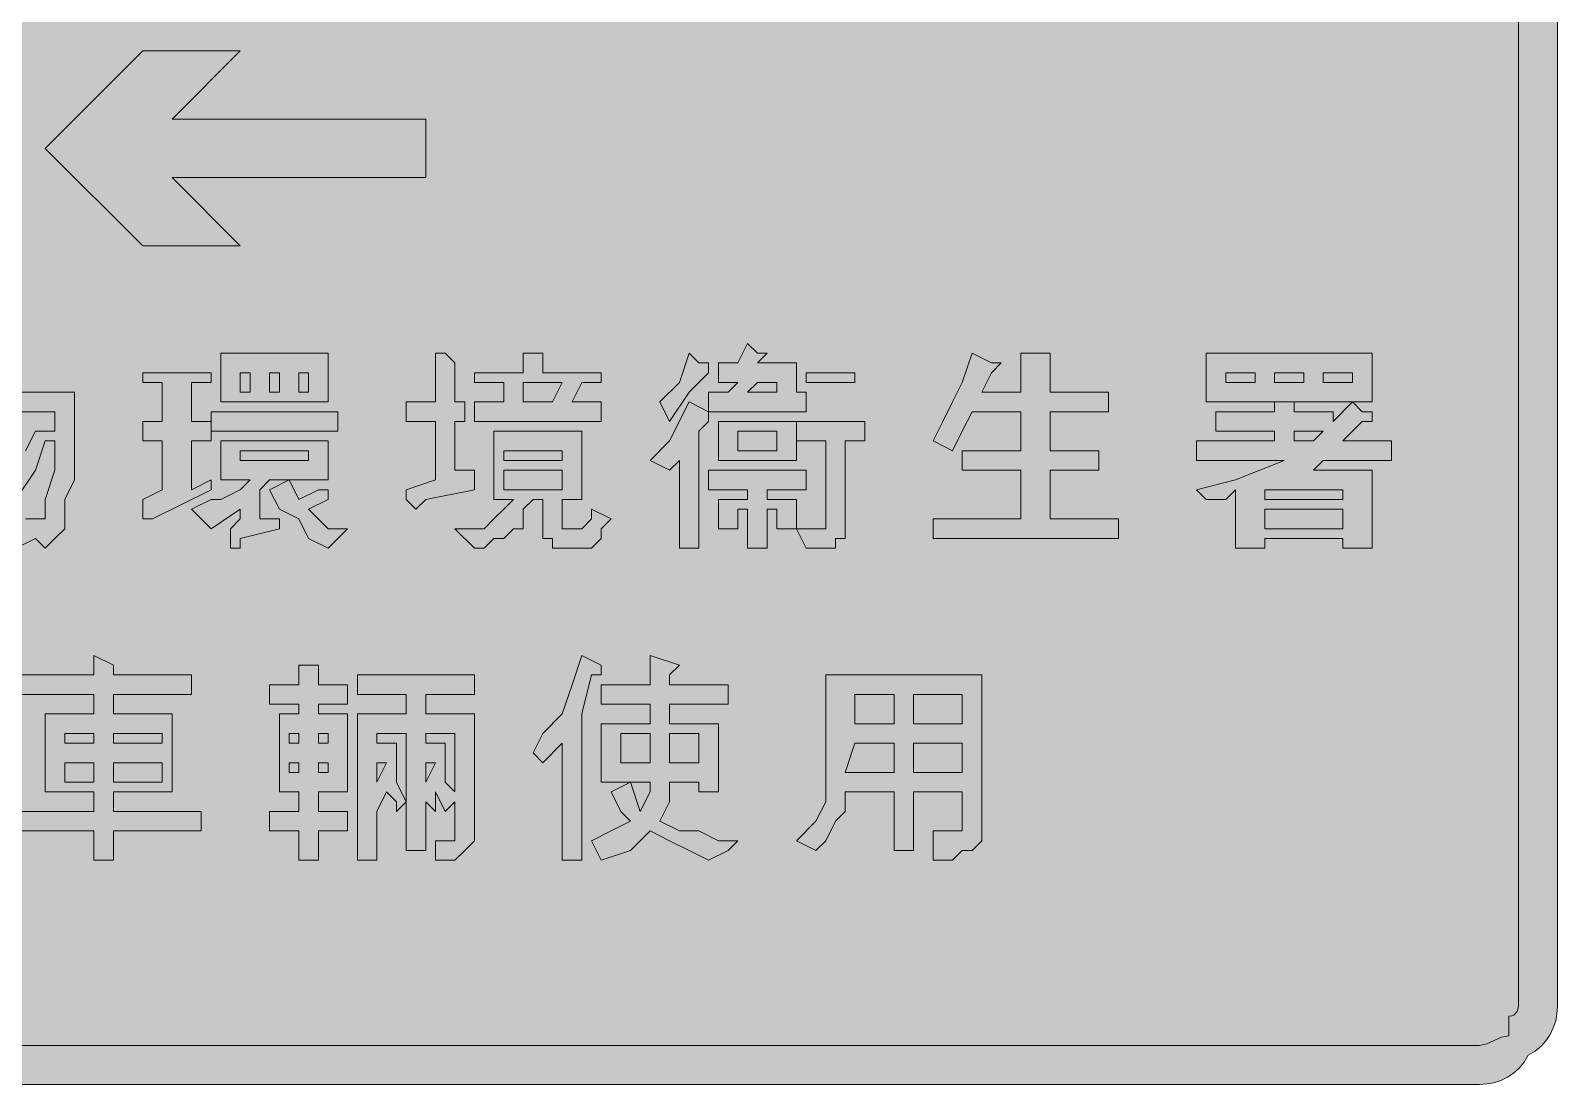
# Model space of a CAD drawing. Header units: metres. Extents: x 121 to 445, y 9 to 260.
# Drawn here: x 257.7 to 445.5, y 9.4 to 139.1 of the extents above; entities that cross this region are included whole.
import ezdxf

# ---------------------------------------------------------------- set-up
doc = ezdxf.new("R2010")
doc.units = ezdxf.units.M
doc.layers.add('FILL_BLACK_000000', color=7, linetype='Continuous', true_color=0x000000)
doc.layers.add('FILL_WHITE_FFFFFF', color=7, linetype='Continuous', true_color=0xffffff)

msp = doc.modelspace()

# ---------------------------------------------------------------- hatches: boundary and pattern name
at = {"layer": 'FILL_BLACK_000000', "true_color": 0x000000}
h = msp.add_hatch(color=7, dxfattribs=at)
h.dxf.hatch_style = 1
h.paths.add_polyline_path([(131.07, 9.36), (130.17, 9.42), (129.27, 9.58), (128.37, 9.87), (127.47, 10.26), (125.67, 11.38), (123.87, 12.96), (122.99, 14.07), (122.22, 15.51), (121.68, 17.18), (121.47, 18.96), (121.47, 250.56), (121.68, 252.36), (122.22, 254.16), (122.99, 255.96), (123.87, 257.76), (125.67, 258.64), (127.47, 259.41), (129.27, 259.95), (131.07, 260.16), (435.87, 260.16), (436.77, 260.14), (437.67, 260.01), (438.57, 259.65), (439.47, 258.96), (440.35, 258.77), (441.12, 258.36), (441.87, 257.76), (443.52, 255.96), (444.06, 255.06), (444.27, 254.16), (444.46, 253.26), (444.87, 252.36), (445.28, 251.46), (445.47, 250.56), (445.47, 18.96), (445.41, 18.06), (445.25, 17.18), (444.96, 16.32), (444.57, 15.51), (444.06, 14.75), (443.45, 14.07), (442.71, 13.46), (441.87, 12.96), (441.37, 12.12), (440.76, 11.38), (440.08, 10.77), (439.32, 10.26), (438.51, 9.87), (437.65, 9.58), (436.77, 9.42), (435.87, 9.36), (131.07, 9.36)])
h = msp.add_hatch(color=7, dxfattribs=at)
h.dxf.hatch_style = 1
h.paths.add_polyline_path([(306.27, 128.16), (306.27, 120.96), (275.07, 120.96), (283.47, 112.56), (271.47, 112.56), (259.47, 124.56), (271.47, 136.56), (283.47, 136.56), (275.07, 128.16), (306.27, 128.16)])
h = msp.add_hatch(color=7, dxfattribs=at)
h.dxf.hatch_style = 1
h.paths.add_polyline_path([(344.67, 98.16), (345.87, 100.56), (347.07, 99.36), (348.27, 99.36), (347.07, 98.16), (351.87, 98.16), (351.87, 94.56), (353.07, 94.56), (353.07, 92.16), (341.07, 92.16), (341.07, 94.56), (343.47, 94.56), (344.67, 95.76), (342.27, 95.76), (342.27, 98.16), (344.67, 98.16)])
h.paths.add_polyline_path([(349.47, 95.76), (347.07, 95.76), (345.87, 94.56), (349.47, 94.56), (349.47, 95.76)], flags=16)
h = msp.add_hatch(color=7, dxfattribs=at)
h.dxf.hatch_style = 1
h.paths.add_polyline_path([(255.87, 99.36), (255.87, 98.16), (254.67, 98.16), (254.67, 94.56), (263.07, 94.56), (263.07, 87.36), (263.07, 83.76), (261.87, 81.36), (261.87, 78.96), (261.87, 77.76), (260.67, 76.56), (259.47, 75.36), (258.27, 76.56), (255.87, 75.36), (255.87, 78.96), (257.07, 78.96), (258.27, 78.96), (259.47, 78.96), (259.47, 80.16), (259.47, 81.36), (260.67, 84.96), (260.67, 88.56), (259.47, 88.56), (258.27, 84.96), (255.87, 81.36), (254.67, 78.96), (252.27, 76.56), (249.87, 77.76), (252.27, 80.16), (254.67, 83.76), (257.07, 87.36), (258.27, 89.76), (260.67, 89.76), (260.67, 92.16), (253.47, 92.16), (252.27, 90.96), (251.07, 89.76), (248.67, 90.96), (249.87, 92.16), (252.27, 95.76), (253.47, 99.36), (255.87, 99.36)])
h = msp.add_hatch(color=7, dxfattribs=at)
h.dxf.hatch_style = 1
h.paths.add_polyline_path([(281.07, 99.36), (294.27, 99.36), (294.27, 93.36), (281.07, 93.36), (281.07, 99.36)])
h.paths.add_polyline_path([(283.47, 94.56), (284.67, 94.56), (284.67, 96.96), (283.47, 96.96), (283.47, 94.56)], flags=16)
h.paths.add_polyline_path([(287.07, 96.96), (287.07, 94.56), (288.27, 94.56), (288.27, 96.96), (287.07, 96.96)], flags=16)
h.paths.add_polyline_path([(291.87, 96.96), (290.67, 96.96), (290.67, 94.56), (291.87, 94.56), (291.87, 96.96)], flags=16)
h = msp.add_hatch(color=7, dxfattribs=at)
h.dxf.hatch_style = 1
h.paths.add_polyline_path([(308.67, 99.36), (309.87, 98.16), (309.87, 93.36), (311.07, 93.36), (311.07, 90.96), (309.87, 90.96), (309.87, 84.96), (312.27, 84.96), (312.27, 82.56), (306.27, 81.36), (305.07, 80.16), (303.87, 81.36), (303.87, 82.56), (307.47, 83.76), (307.47, 90.96), (303.87, 90.96), (303.87, 93.36), (307.47, 93.36), (307.47, 99.36), (308.67, 99.36)])
h = msp.add_hatch(color=7, dxfattribs=at)
h.dxf.hatch_style = 1
h.paths.add_polyline_path([(327.87, 95.76), (325.47, 95.76), (324.27, 93.36), (327.87, 93.36), (327.87, 90.96), (312.27, 90.96), (312.27, 93.36), (315.87, 93.36), (315.87, 95.76), (312.27, 95.76), (312.27, 96.96), (318.27, 96.96), (318.27, 99.36), (320.67, 99.36), (320.67, 96.96), (327.87, 96.96), (327.87, 95.76)])
h.paths.add_polyline_path([(321.87, 93.36), (323.07, 95.76), (318.27, 95.76), (318.27, 93.36), (321.87, 93.36)], flags=16)
h = msp.add_hatch(color=7, dxfattribs=at)
h.dxf.hatch_style = 1
h.paths.add_polyline_path([(337.47, 95.76), (338.67, 99.36), (339.87, 98.16), (341.07, 98.16), (341.07, 96.96), (338.67, 94.56), (336.27, 90.96), (335.07, 93.36), (337.47, 95.76)])
h = msp.add_hatch(color=7, dxfattribs=at)
h.dxf.hatch_style = 1
h.paths.add_polyline_path([(377.07, 98.16), (375.87, 96.96), (374.67, 94.56), (379.47, 94.56), (379.47, 99.36), (381.87, 99.36), (383.07, 99.36), (383.07, 98.16), (383.07, 94.56), (390.27, 94.56), (390.27, 92.16), (383.07, 92.16), (383.07, 87.36), (389.07, 87.36), (389.07, 84.96), (383.07, 84.96), (383.07, 78.96), (391.47, 78.96), (391.47, 76.56), (368.67, 76.56), (368.67, 78.96), (379.47, 78.96), (379.47, 84.96), (372.27, 84.96), (372.27, 87.36), (379.47, 87.36), (379.47, 92.16), (373.47, 92.16), (372.27, 89.76), (371.07, 87.36), (368.67, 88.56), (369.87, 90.96), (371.07, 93.36), (372.27, 95.76), (373.47, 99.36), (375.87, 98.16), (377.07, 98.16)])
h = msp.add_hatch(color=7, dxfattribs=at)
h.dxf.hatch_style = 1
h.paths.add_polyline_path([(402.27, 99.36), (422.67, 99.36), (422.67, 93.36), (402.27, 93.36), (402.27, 99.36)])
h.paths.add_polyline_path([(410.67, 95.76), (414.27, 95.76), (414.27, 96.96), (410.67, 96.96), (410.67, 95.76)], flags=16)
h.paths.add_polyline_path([(404.67, 96.96), (404.67, 95.76), (408.27, 95.76), (408.27, 96.96), (404.67, 96.96)], flags=16)
h.paths.add_polyline_path([(420.27, 96.96), (416.67, 96.96), (416.67, 95.76), (420.27, 95.76), (420.27, 96.96)], flags=16)
h = msp.add_hatch(color=7, dxfattribs=at)
h.dxf.hatch_style = 1
h.paths.add_polyline_path([(279.87, 96.96), (279.87, 95.76), (277.47, 95.76), (277.47, 90.96), (279.87, 90.96), (279.87, 88.56), (277.47, 88.56), (277.47, 82.56), (279.87, 83.76), (279.87, 82.56), (272.67, 78.96), (271.47, 78.96), (271.47, 80.16), (271.47, 81.36), (273.87, 82.56), (273.87, 88.56), (271.47, 88.56), (271.47, 90.96), (273.87, 90.96), (273.87, 95.76), (271.47, 95.76), (271.47, 96.96), (279.87, 96.96)])
h = msp.add_hatch(color=7, dxfattribs=at)
h.dxf.hatch_style = 1
h.paths.add_polyline_path([(359.07, 96.96), (359.07, 95.76), (353.07, 95.76), (353.07, 96.96), (359.07, 96.96)])
h = msp.add_hatch(color=7, dxfattribs=at)
h.dxf.hatch_style = 1
h.paths.add_polyline_path([(295.47, 92.16), (295.47, 89.76), (279.87, 89.76), (279.87, 92.16), (295.47, 92.16)])
h = msp.add_hatch(color=7, dxfattribs=at)
h.dxf.hatch_style = 1
h.paths.add_polyline_path([(336.27, 88.56), (338.67, 93.36), (341.07, 92.16), (341.07, 90.96), (339.87, 89.76), (339.87, 75.36), (337.47, 75.36), (337.47, 86.16), (336.27, 84.96), (333.87, 86.16), (336.27, 88.56)])
h = msp.add_hatch(color=7, dxfattribs=at)
h.dxf.hatch_style = 1
h.paths.add_polyline_path([(409.47, 76.56), (409.47, 75.36), (405.87, 75.36), (405.87, 82.56), (404.67, 81.36), (402.27, 81.36), (401.07, 82.56), (405.87, 83.76), (411.87, 86.16), (401.07, 86.16), (401.07, 88.56), (410.67, 88.56), (410.67, 89.76), (403.47, 89.76), (403.47, 92.16), (410.67, 92.16), (410.67, 93.36), (411.87, 93.36), (413.07, 93.36), (413.07, 92.16), (417.87, 92.16), (417.87, 90.96), (420.27, 93.36), (421.47, 92.16), (422.67, 92.16), (422.67, 90.96), (421.47, 90.96), (420.27, 89.76), (419.07, 88.56), (425.07, 88.56), (425.07, 86.16), (419.07, 86.16), (417.87, 86.16), (416.67, 86.16), (415.47, 84.96), (422.67, 84.96), (422.67, 75.36), (419.07, 75.36), (419.07, 76.56), (409.47, 76.56)])
h.paths.add_polyline_path([(413.07, 88.56), (415.47, 88.56), (416.67, 89.76), (413.07, 89.76), (413.07, 88.56)], flags=16)
h.paths.add_polyline_path([(409.47, 82.56), (409.47, 81.36), (419.07, 81.36), (419.07, 82.56), (409.47, 82.56)], flags=16)
h.paths.add_polyline_path([(419.07, 80.16), (409.47, 80.16), (409.47, 77.76), (419.07, 77.76), (419.07, 80.16)], flags=16)
h = msp.add_hatch(color=7, dxfattribs=at)
h.dxf.hatch_style = 1
h.paths.add_polyline_path([(351.87, 86.16), (342.27, 86.16), (342.27, 90.96), (351.87, 90.96), (351.87, 86.16)])
h.paths.add_polyline_path([(349.47, 89.76), (344.67, 89.76), (344.67, 87.36), (349.47, 87.36), (349.47, 89.76)], flags=16)
h = msp.add_hatch(color=7, dxfattribs=at)
h.dxf.hatch_style = 1
h.paths.add_polyline_path([(351.87, 90.96), (360.27, 90.96), (360.27, 88.56), (357.87, 88.56), (357.87, 78.96), (357.87, 76.56), (356.67, 76.56), (356.67, 75.36), (354.27, 75.36), (353.07, 75.36), (351.87, 77.76), (354.27, 77.76), (355.47, 77.76), (355.47, 78.96), (355.47, 88.56), (351.87, 88.56), (351.87, 90.96)])
h = msp.add_hatch(color=7, dxfattribs=at)
h.dxf.hatch_style = 1
h.paths.add_polyline_path([(294.27, 88.56), (294.27, 83.76), (287.07, 83.76), (285.87, 82.56), (285.87, 78.96), (288.27, 78.96), (288.27, 77.76), (283.47, 76.56), (283.47, 75.36), (282.27, 75.36), (282.27, 76.56), (282.27, 77.76), (283.47, 78.96), (283.47, 80.16), (279.87, 77.76), (277.47, 80.16), (279.87, 81.36), (281.07, 81.36), (283.47, 82.56), (284.67, 83.76), (281.07, 83.76), (281.07, 88.56), (294.27, 88.56)])
h.paths.add_polyline_path([(291.87, 87.36), (283.47, 87.36), (283.47, 86.16), (291.87, 86.16), (291.87, 87.36)], flags=16)
h = msp.add_hatch(color=7, dxfattribs=at)
h.dxf.hatch_style = 1
h.paths.add_polyline_path([(323.07, 81.36), (323.07, 77.76), (324.27, 77.76), (325.47, 77.76), (326.67, 78.96), (326.67, 80.16), (329.07, 78.96), (327.87, 77.76), (327.87, 76.56), (326.67, 75.36), (325.47, 75.36), (323.07, 75.36), (321.87, 75.36), (321.87, 76.56), (320.67, 76.56), (320.67, 77.76), (320.67, 81.36), (319.47, 81.36), (318.27, 80.16), (318.27, 78.96), (318.27, 77.76), (317.07, 77.76), (315.87, 76.56), (314.67, 76.56), (313.47, 75.36), (312.27, 75.36), (309.87, 77.76), (313.47, 77.76), (314.67, 78.96), (315.87, 80.16), (317.07, 81.36), (314.67, 81.36), (314.67, 89.76), (325.47, 89.76), (325.47, 81.36), (323.07, 81.36)])
h.paths.add_polyline_path([(315.87, 87.36), (315.87, 86.16), (323.07, 86.16), (323.07, 87.36), (315.87, 87.36)], flags=16)
h.paths.add_polyline_path([(323.07, 84.96), (315.87, 84.96), (315.87, 82.56), (323.07, 82.56), (323.07, 84.96)], flags=16)
h = msp.add_hatch(color=7, dxfattribs=at)
h.dxf.hatch_style = 1
h.paths.add_polyline_path([(353.07, 84.96), (353.07, 82.56), (348.27, 82.56), (348.27, 81.36), (351.87, 81.36), (351.87, 77.76), (349.47, 77.76), (349.47, 80.16), (348.27, 80.16), (348.27, 75.36), (345.87, 75.36), (345.87, 80.16), (344.67, 80.16), (344.67, 77.76), (342.27, 77.76), (342.27, 81.36), (345.87, 81.36), (345.87, 82.56), (341.07, 82.56), (341.07, 84.96), (353.07, 84.96)])
h = msp.add_hatch(color=7, dxfattribs=at)
h.dxf.hatch_style = 1
h.paths.add_polyline_path([(294.27, 77.76), (296.67, 77.76), (294.27, 75.36), (291.87, 76.56), (290.67, 78.96), (288.27, 80.16), (287.07, 82.56), (289.47, 83.76), (290.67, 81.36), (293.07, 82.56), (294.27, 82.56), (294.27, 81.36), (291.87, 80.16), (294.27, 77.76)])
h = msp.add_hatch(color=7, dxfattribs=at)
h.dxf.hatch_style = 1
h.paths.add_polyline_path([(275.07, 54.96), (275.07, 45.36), (267.87, 45.36), (267.87, 42.96), (278.67, 42.96), (278.67, 40.56), (267.87, 40.56), (267.87, 36.96), (265.47, 36.96), (265.47, 40.56), (255.87, 40.56), (255.87, 42.96), (265.47, 42.96), (265.47, 45.36), (259.47, 45.36), (259.47, 54.96), (265.47, 54.96), (265.47, 57.36), (255.87, 57.36), (255.87, 59.76), (265.47, 59.76), (265.47, 62.16), (267.87, 60.96), (267.87, 59.76), (277.47, 59.76), (277.47, 57.36), (267.87, 57.36), (267.87, 54.96), (275.07, 54.96)])
h.paths.add_polyline_path([(265.47, 51.36), (265.47, 52.56), (261.87, 52.56), (261.87, 51.36), (265.47, 51.36)], flags=16)
h.paths.add_polyline_path([(261.87, 46.56), (265.47, 46.56), (265.47, 48.96), (261.87, 48.96), (261.87, 46.56)], flags=16)
h.paths.add_polyline_path([(267.87, 52.56), (267.87, 51.36), (273.87, 51.36), (273.87, 52.56), (267.87, 52.56)], flags=16)
h.paths.add_polyline_path([(273.87, 48.96), (267.87, 48.96), (267.87, 46.56), (273.87, 46.56), (273.87, 48.96)], flags=16)
h = msp.add_hatch(color=7, dxfattribs=at)
h.dxf.hatch_style = 1
h.paths.add_polyline_path([(320.67, 52.56), (323.07, 54.96), (324.27, 58.56), (325.47, 62.16), (327.87, 60.96), (327.87, 59.76), (326.67, 59.76), (325.47, 54.96), (325.47, 36.96), (323.07, 36.96), (323.07, 51.36), (320.67, 48.96), (319.47, 50.16), (320.67, 52.56)])
h = msp.add_hatch(color=7, dxfattribs=at)
h.dxf.hatch_style = 1
h.paths.add_polyline_path([(333.87, 53.76), (333.87, 56.16), (327.87, 56.16), (327.87, 58.56), (333.87, 58.56), (333.87, 62.16), (337.47, 60.96), (336.27, 59.76), (336.27, 58.56), (343.47, 58.56), (343.47, 56.16), (336.27, 56.16), (336.27, 53.76), (342.27, 53.76), (342.27, 45.36), (339.87, 45.36), (339.87, 46.56), (336.27, 46.56), (336.27, 44.16), (335.07, 41.76), (337.47, 40.56), (339.87, 40.56), (342.27, 39.36), (344.67, 39.36), (343.47, 38.16), (341.07, 36.96), (338.67, 38.16), (336.27, 39.36), (333.87, 40.56), (331.47, 38.16), (327.87, 36.96), (326.67, 39.36), (329.07, 40.56), (331.47, 41.76), (330.27, 42.96), (329.07, 45.36), (331.47, 46.56), (330.27, 46.56), (327.87, 46.56), (327.87, 53.76), (333.87, 53.76)])
h.paths.add_polyline_path([(332.67, 42.96), (333.87, 45.36), (333.87, 46.56), (331.47, 46.56), (332.67, 42.96)], flags=16)
h.paths.add_polyline_path([(339.87, 52.56), (336.27, 52.56), (336.27, 48.96), (339.87, 48.96), (339.87, 52.56)], flags=16)
h.paths.add_polyline_path([(333.87, 52.56), (330.27, 52.56), (330.27, 48.96), (333.87, 48.96), (333.87, 52.56)], flags=16)
h = msp.add_hatch(color=7, dxfattribs=at)
h.dxf.hatch_style = 1
h.paths.add_polyline_path([(293.07, 58.56), (296.67, 58.56), (296.67, 56.16), (293.07, 56.16), (293.07, 54.96), (296.67, 54.96), (296.67, 45.36), (293.07, 45.36), (293.07, 42.96), (296.67, 42.96), (296.67, 40.56), (293.07, 40.56), (293.07, 36.96), (290.67, 36.96), (290.67, 40.56), (287.07, 40.56), (287.07, 42.96), (290.67, 42.96), (290.67, 45.36), (288.27, 45.36), (288.27, 54.96), (290.67, 54.96), (290.67, 56.16), (287.07, 56.16), (287.07, 58.56), (290.67, 58.56), (290.67, 60.96), (293.07, 60.96), (293.07, 58.56)])
h.paths.add_polyline_path([(294.27, 51.36), (294.27, 52.56), (293.07, 52.56), (293.07, 51.36), (294.27, 51.36)], flags=16)
h.paths.add_polyline_path([(293.07, 47.76), (294.27, 47.76), (294.27, 48.96), (293.07, 48.96), (293.07, 47.76)], flags=16)
h.paths.add_polyline_path([(289.47, 52.56), (289.47, 51.36), (290.67, 51.36), (290.67, 52.56), (289.47, 52.56)], flags=16)
h.paths.add_polyline_path([(290.67, 48.96), (289.47, 48.96), (289.47, 47.76), (290.67, 47.76), (290.67, 48.96)], flags=16)
h = msp.add_hatch(color=7, dxfattribs=at)
h.dxf.hatch_style = 1
h.paths.add_polyline_path([(306.27, 54.96), (312.27, 54.96), (312.27, 39.36), (311.07, 38.16), (309.87, 36.96), (308.67, 36.96), (307.47, 36.96), (307.47, 39.36), (308.67, 39.36), (309.87, 39.36), (309.87, 40.56), (309.87, 44.16), (308.67, 42.96), (307.47, 45.36), (307.47, 42.96), (306.27, 44.16), (306.27, 38.16), (303.87, 38.16), (303.87, 44.16), (302.67, 42.96), (302.67, 44.16), (301.47, 45.36), (300.27, 42.96), (300.27, 36.96), (297.87, 36.96), (297.87, 54.96), (303.87, 54.96), (303.87, 57.36), (297.87, 57.36), (297.87, 59.76), (312.27, 59.76), (312.27, 57.36), (306.27, 57.36), (306.27, 54.96)])
h.paths.add_polyline_path([(303.87, 52.56), (300.27, 52.56), (300.27, 51.36), (302.67, 51.36), (302.67, 46.56), (303.87, 44.16), (303.87, 52.56)], flags=16)
h.paths.add_polyline_path([(301.47, 48.96), (300.27, 48.96), (300.27, 46.56), (301.47, 48.96)], flags=16)
h.paths.add_polyline_path([(306.27, 46.56), (307.47, 48.96), (306.27, 48.96), (306.27, 46.56)], flags=16)
h.paths.add_polyline_path([(309.87, 52.56), (306.27, 52.56), (306.27, 51.36), (308.67, 51.36), (308.67, 46.56), (309.87, 45.36), (309.87, 52.56)], flags=16)
h = msp.add_hatch(color=7, dxfattribs=at)
h.dxf.hatch_style = 1
h.paths.add_polyline_path([(372.27, 38.16), (371.07, 36.96), (368.67, 36.96), (368.67, 40.56), (369.87, 40.56), (371.07, 40.56), (372.27, 40.56), (372.27, 41.76), (372.27, 45.36), (366.27, 45.36), (366.27, 38.16), (363.87, 38.16), (363.87, 45.36), (357.87, 45.36), (357.87, 42.96), (356.67, 41.76), (355.47, 39.36), (354.27, 38.16), (351.87, 39.36), (354.27, 41.76), (355.47, 44.16), (355.47, 47.76), (355.47, 52.56), (355.47, 59.76), (374.67, 59.76), (374.67, 40.56), (374.67, 39.36), (373.47, 38.16), (372.27, 38.16)])
h.paths.add_polyline_path([(363.87, 53.76), (363.87, 57.36), (359.07, 57.36), (359.07, 53.76), (363.87, 53.76)], flags=16)
h.paths.add_polyline_path([(363.87, 47.76), (363.87, 51.36), (359.07, 51.36), (357.87, 47.76), (363.87, 47.76)], flags=16)
h.paths.add_polyline_path([(366.27, 57.36), (366.27, 53.76), (372.27, 53.76), (372.27, 57.36), (366.27, 57.36)], flags=16)
h.paths.add_polyline_path([(372.27, 51.36), (366.27, 51.36), (366.27, 47.76), (372.27, 47.76), (372.27, 51.36)], flags=16)
at = {"layer": 'FILL_WHITE_FFFFFF', "true_color": 0xffffff}
h = msp.add_hatch(color=7, dxfattribs=at)
h.dxf.hatch_style = 1
h.paths.add_polyline_path([(436.77, 255.34), (437.67, 255.21), (438.57, 254.85), (439.47, 254.16), (439.66, 253.26), (440.07, 252.36), (440.48, 251.46), (440.67, 250.56), (440.67, 18.96), (440.52, 18.36), (440.16, 17.95), (439.87, 17.81), (439.47, 17.76), (439.47, 15.36), (438.57, 15.17), (437.67, 14.76), (436.77, 14.35), (435.87, 14.16), (131.07, 14.16), (130.17, 14.35), (129.27, 14.76), (128.37, 15.17), (127.47, 15.36), (126.78, 16.26), (126.42, 17.16), (126.29, 18.06), (126.27, 18.96), (126.27, 250.56), (126.27, 251.76), (126.32, 252.16), (126.46, 252.47), (126.87, 252.96), (127.28, 253.45), (127.42, 253.76), (127.47, 254.16), (128.07, 254.31), (128.48, 254.67), (128.62, 254.96), (128.67, 255.36), (131.07, 255.36), (435.87, 255.36), (436.77, 255.34)])

# ---------------------------------------------------------------- linework, layer by layer
at = {"layer": 'FILL_BLACK_000000', "lineweight": 0, "true_color": 0x000000}
for points in [[(445.47, 250.56), (445.47, 18.96), (445.41, 18.06), (445.25, 17.18), (444.96, 16.32), (444.57, 15.51), (444.06, 14.75), (443.45, 14.07), (442.71, 13.46), (441.87, 12.96), (441.37, 12.12), (440.76, 11.38), (440.08, 10.77), (439.32, 10.26), (438.51, 9.87), (437.65, 9.58), (436.77, 9.42), (435.87, 9.36), (131.07, 9.36)], [(254.67, 94.56), (263.07, 94.56), (263.07, 87.36), (263.07, 83.76), (261.87, 81.36), (261.87, 78.96), (261.87, 77.76), (260.67, 76.56), (259.47, 75.36), (258.27, 76.56), (255.87, 75.36)], [(257.07, 87.36), (258.27, 89.76), (260.67, 89.76), (260.67, 92.16), (253.47, 92.16)], [(257.07, 78.96), (258.27, 78.96), (259.47, 78.96), (259.47, 80.16), (259.47, 81.36), (260.67, 84.96), (260.67, 88.56), (259.47, 88.56), (258.27, 84.96), (255.87, 81.36)], [(255.87, 59.76), (265.47, 59.76), (265.47, 62.16), (267.87, 60.96), (267.87, 59.76), (277.47, 59.76), (277.47, 57.36), (267.87, 57.36), (267.87, 54.96), (275.07, 54.96), (275.07, 45.36), (267.87, 45.36), (267.87, 42.96), (278.67, 42.96), (278.67, 40.56), (267.87, 40.56), (267.87, 36.96), (265.47, 36.96), (265.47, 40.56), (255.87, 40.56)], [(255.87, 42.96), (265.47, 42.96), (265.47, 45.36), (259.47, 45.36), (259.47, 54.96), (265.47, 54.96), (265.47, 57.36), (255.87, 57.36)]]:
    msp.add_lwpolyline(points, dxfattribs=at)
for points in [[(306.27, 128.16), (306.27, 120.96), (275.07, 120.96), (283.47, 112.56), (271.47, 112.56), (259.47, 124.56), (271.47, 136.56), (283.47, 136.56), (275.07, 128.16)], [(344.67, 98.16), (345.87, 100.56), (347.07, 99.36), (348.27, 99.36), (347.07, 98.16), (351.87, 98.16), (351.87, 94.56), (353.07, 94.56), (353.07, 92.16), (341.07, 92.16), (341.07, 94.56), (343.47, 94.56), (344.67, 95.76), (342.27, 95.76), (342.27, 98.16)], [(281.07, 99.36), (294.27, 99.36), (294.27, 93.36), (281.07, 93.36)], [(308.67, 99.36), (309.87, 98.16), (309.87, 93.36), (311.07, 93.36), (311.07, 90.96), (309.87, 90.96), (309.87, 84.96), (312.27, 84.96), (312.27, 82.56), (306.27, 81.36), (305.07, 80.16), (303.87, 81.36), (303.87, 82.56), (307.47, 83.76), (307.47, 90.96), (303.87, 90.96), (303.87, 93.36), (307.47, 93.36), (307.47, 99.36)], [(327.87, 95.76), (325.47, 95.76), (324.27, 93.36), (327.87, 93.36), (327.87, 90.96), (312.27, 90.96), (312.27, 93.36), (315.87, 93.36), (315.87, 95.76), (312.27, 95.76), (312.27, 96.96), (318.27, 96.96), (318.27, 99.36), (320.67, 99.36), (320.67, 96.96), (327.87, 96.96)], [(337.47, 95.76), (338.67, 99.36), (339.87, 98.16), (341.07, 98.16), (341.07, 96.96), (338.67, 94.56), (336.27, 90.96), (335.07, 93.36)], [(377.07, 98.16), (375.87, 96.96), (374.67, 94.56), (379.47, 94.56), (379.47, 99.36), (381.87, 99.36), (383.07, 99.36), (383.07, 98.16), (383.07, 94.56), (390.27, 94.56), (390.27, 92.16), (383.07, 92.16), (383.07, 87.36), (389.07, 87.36), (389.07, 84.96), (383.07, 84.96), (383.07, 78.96), (391.47, 78.96), (391.47, 76.56), (368.67, 76.56), (368.67, 78.96), (379.47, 78.96), (379.47, 84.96), (372.27, 84.96), (372.27, 87.36), (379.47, 87.36), (379.47, 92.16), (373.47, 92.16), (372.27, 89.76), (371.07, 87.36), (368.67, 88.56), (369.87, 90.96), (371.07, 93.36), (372.27, 95.76), (373.47, 99.36), (375.87, 98.16)], [(402.27, 99.36), (422.67, 99.36), (422.67, 93.36), (402.27, 93.36)], [(279.87, 96.96), (279.87, 95.76), (277.47, 95.76), (277.47, 90.96), (279.87, 90.96), (279.87, 88.56), (277.47, 88.56), (277.47, 82.56), (279.87, 83.76), (279.87, 82.56), (272.67, 78.96), (271.47, 78.96), (271.47, 80.16), (271.47, 81.36), (273.87, 82.56), (273.87, 88.56), (271.47, 88.56), (271.47, 90.96), (273.87, 90.96), (273.87, 95.76), (271.47, 95.76), (271.47, 96.96)], [(283.47, 94.56), (284.67, 94.56), (284.67, 96.96), (283.47, 96.96)], [(287.07, 96.96), (287.07, 94.56), (288.27, 94.56), (288.27, 96.96)], [(291.87, 96.96), (290.67, 96.96), (290.67, 94.56), (291.87, 94.56)], [(359.07, 96.96), (359.07, 95.76), (353.07, 95.76), (353.07, 96.96)], [(404.67, 96.96), (404.67, 95.76), (408.27, 95.76), (408.27, 96.96)], [(410.67, 95.76), (414.27, 95.76), (414.27, 96.96), (410.67, 96.96)], [(420.27, 96.96), (416.67, 96.96), (416.67, 95.76), (420.27, 95.76)], [(321.87, 93.36), (323.07, 95.76), (318.27, 95.76), (318.27, 93.36)], [(349.47, 95.76), (347.07, 95.76), (345.87, 94.56), (349.47, 94.56)], [(295.47, 92.16), (295.47, 89.76), (279.87, 89.76), (279.87, 92.16)], [(336.27, 88.56), (338.67, 93.36), (341.07, 92.16), (341.07, 90.96), (339.87, 89.76), (339.87, 75.36), (337.47, 75.36), (337.47, 86.16), (336.27, 84.96), (333.87, 86.16)], [(409.47, 76.56), (409.47, 75.36), (405.87, 75.36), (405.87, 82.56), (404.67, 81.36), (402.27, 81.36), (401.07, 82.56), (405.87, 83.76), (411.87, 86.16), (401.07, 86.16), (401.07, 88.56), (410.67, 88.56), (410.67, 89.76), (403.47, 89.76), (403.47, 92.16), (410.67, 92.16), (410.67, 93.36), (411.87, 93.36), (413.07, 93.36), (413.07, 92.16), (417.87, 92.16), (417.87, 90.96), (420.27, 93.36), (421.47, 92.16), (422.67, 92.16), (422.67, 90.96), (421.47, 90.96), (420.27, 89.76), (419.07, 88.56), (425.07, 88.56), (425.07, 86.16), (419.07, 86.16), (417.87, 86.16), (416.67, 86.16), (415.47, 84.96), (422.67, 84.96), (422.67, 75.36), (419.07, 75.36), (419.07, 76.56)], [(351.87, 86.16), (342.27, 86.16), (342.27, 90.96), (351.87, 90.96)], [(351.87, 90.96), (360.27, 90.96), (360.27, 88.56), (357.87, 88.56), (357.87, 78.96), (357.87, 76.56), (356.67, 76.56), (356.67, 75.36), (354.27, 75.36), (353.07, 75.36), (351.87, 77.76), (354.27, 77.76), (355.47, 77.76), (355.47, 78.96), (355.47, 88.56), (351.87, 88.56)], [(294.27, 88.56), (294.27, 83.76), (287.07, 83.76), (285.87, 82.56), (285.87, 78.96), (288.27, 78.96), (288.27, 77.76), (283.47, 76.56), (283.47, 75.36), (282.27, 75.36), (282.27, 76.56), (282.27, 77.76), (283.47, 78.96), (283.47, 80.16), (279.87, 77.76), (277.47, 80.16), (279.87, 81.36), (281.07, 81.36), (283.47, 82.56), (284.67, 83.76), (281.07, 83.76), (281.07, 88.56)], [(323.07, 81.36), (323.07, 77.76), (324.27, 77.76), (325.47, 77.76), (326.67, 78.96), (326.67, 80.16), (329.07, 78.96), (327.87, 77.76), (327.87, 76.56), (326.67, 75.36), (325.47, 75.36), (323.07, 75.36), (321.87, 75.36), (321.87, 76.56), (320.67, 76.56), (320.67, 77.76), (320.67, 81.36), (319.47, 81.36), (318.27, 80.16), (318.27, 78.96), (318.27, 77.76), (317.07, 77.76), (315.87, 76.56), (314.67, 76.56), (313.47, 75.36), (312.27, 75.36), (309.87, 77.76), (313.47, 77.76), (314.67, 78.96), (315.87, 80.16), (317.07, 81.36), (314.67, 81.36), (314.67, 89.76), (325.47, 89.76), (325.47, 81.36)], [(349.47, 89.76), (344.67, 89.76), (344.67, 87.36), (349.47, 87.36)], [(413.07, 88.56), (415.47, 88.56), (416.67, 89.76), (413.07, 89.76)], [(291.87, 87.36), (283.47, 87.36), (283.47, 86.16), (291.87, 86.16)], [(315.87, 87.36), (315.87, 86.16), (323.07, 86.16), (323.07, 87.36)], [(323.07, 84.96), (315.87, 84.96), (315.87, 82.56), (323.07, 82.56)], [(353.07, 84.96), (353.07, 82.56), (348.27, 82.56), (348.27, 81.36), (351.87, 81.36), (351.87, 77.76), (349.47, 77.76), (349.47, 80.16), (348.27, 80.16), (348.27, 75.36), (345.87, 75.36), (345.87, 80.16), (344.67, 80.16), (344.67, 77.76), (342.27, 77.76), (342.27, 81.36), (345.87, 81.36), (345.87, 82.56), (341.07, 82.56), (341.07, 84.96)], [(294.27, 77.76), (296.67, 77.76), (294.27, 75.36), (291.87, 76.56), (290.67, 78.96), (288.27, 80.16), (287.07, 82.56), (289.47, 83.76), (290.67, 81.36), (293.07, 82.56), (294.27, 82.56), (294.27, 81.36), (291.87, 80.16)], [(409.47, 82.56), (409.47, 81.36), (419.07, 81.36), (419.07, 82.56)], [(419.07, 80.16), (409.47, 80.16), (409.47, 77.76), (419.07, 77.76)], [(320.67, 52.56), (323.07, 54.96), (324.27, 58.56), (325.47, 62.16), (327.87, 60.96), (327.87, 59.76), (326.67, 59.76), (325.47, 54.96), (325.47, 36.96), (323.07, 36.96), (323.07, 51.36), (320.67, 48.96), (319.47, 50.16)], [(333.87, 53.76), (333.87, 56.16), (327.87, 56.16), (327.87, 58.56), (333.87, 58.56), (333.87, 62.16), (337.47, 60.96), (336.27, 59.76), (336.27, 58.56), (343.47, 58.56), (343.47, 56.16), (336.27, 56.16), (336.27, 53.76), (342.27, 53.76), (342.27, 45.36), (339.87, 45.36), (339.87, 46.56), (336.27, 46.56), (336.27, 44.16), (335.07, 41.76), (337.47, 40.56), (339.87, 40.56), (342.27, 39.36), (344.67, 39.36), (343.47, 38.16), (341.07, 36.96), (338.67, 38.16), (336.27, 39.36), (333.87, 40.56), (331.47, 38.16), (327.87, 36.96), (326.67, 39.36), (329.07, 40.56), (331.47, 41.76), (330.27, 42.96), (329.07, 45.36), (331.47, 46.56), (330.27, 46.56), (327.87, 46.56), (327.87, 53.76)], [(293.07, 58.56), (296.67, 58.56), (296.67, 56.16), (293.07, 56.16), (293.07, 54.96), (296.67, 54.96), (296.67, 45.36), (293.07, 45.36), (293.07, 42.96), (296.67, 42.96), (296.67, 40.56), (293.07, 40.56), (293.07, 36.96), (290.67, 36.96), (290.67, 40.56), (287.07, 40.56), (287.07, 42.96), (290.67, 42.96), (290.67, 45.36), (288.27, 45.36), (288.27, 54.96), (290.67, 54.96), (290.67, 56.16), (287.07, 56.16), (287.07, 58.56), (290.67, 58.56), (290.67, 60.96), (293.07, 60.96)], [(306.27, 54.96), (312.27, 54.96), (312.27, 39.36), (311.07, 38.16), (309.87, 36.96), (308.67, 36.96), (307.47, 36.96), (307.47, 39.36), (308.67, 39.36), (309.87, 39.36), (309.87, 40.56), (309.87, 44.16), (308.67, 42.96), (307.47, 45.36), (307.47, 42.96), (306.27, 44.16), (306.27, 38.16), (303.87, 38.16), (303.87, 44.16), (302.67, 42.96), (302.67, 44.16), (301.47, 45.36), (300.27, 42.96), (300.27, 36.96), (297.87, 36.96), (297.87, 54.96), (303.87, 54.96), (303.87, 57.36), (297.87, 57.36), (297.87, 59.76), (312.27, 59.76), (312.27, 57.36), (306.27, 57.36)], [(372.27, 38.16), (371.07, 36.96), (368.67, 36.96), (368.67, 40.56), (369.87, 40.56), (371.07, 40.56), (372.27, 40.56), (372.27, 41.76), (372.27, 45.36), (366.27, 45.36), (366.27, 38.16), (363.87, 38.16), (363.87, 45.36), (357.87, 45.36), (357.87, 42.96), (356.67, 41.76), (355.47, 39.36), (354.27, 38.16), (351.87, 39.36), (354.27, 41.76), (355.47, 44.16), (355.47, 47.76), (355.47, 52.56), (355.47, 59.76), (374.67, 59.76), (374.67, 40.56), (374.67, 39.36), (373.47, 38.16)], [(363.87, 53.76), (363.87, 57.36), (359.07, 57.36), (359.07, 53.76)], [(366.27, 57.36), (366.27, 53.76), (372.27, 53.76), (372.27, 57.36)], [(265.47, 51.36), (265.47, 52.56), (261.87, 52.56), (261.87, 51.36)], [(267.87, 52.56), (267.87, 51.36), (273.87, 51.36), (273.87, 52.56)], [(289.47, 52.56), (289.47, 51.36), (290.67, 51.36), (290.67, 52.56)], [(294.27, 51.36), (294.27, 52.56), (293.07, 52.56), (293.07, 51.36)], [(303.87, 52.56), (300.27, 52.56), (300.27, 51.36), (302.67, 51.36), (302.67, 46.56), (303.87, 44.16)], [(309.87, 52.56), (306.27, 52.56), (306.27, 51.36), (308.67, 51.36), (308.67, 46.56), (309.87, 45.36)], [(333.87, 52.56), (330.27, 52.56), (330.27, 48.96), (333.87, 48.96)], [(339.87, 52.56), (336.27, 52.56), (336.27, 48.96), (339.87, 48.96)], [(363.87, 47.76), (363.87, 51.36), (359.07, 51.36), (357.87, 47.76)], [(372.27, 51.36), (366.27, 51.36), (366.27, 47.76), (372.27, 47.76)], [(261.87, 46.56), (265.47, 46.56), (265.47, 48.96), (261.87, 48.96)], [(273.87, 48.96), (267.87, 48.96), (267.87, 46.56), (273.87, 46.56)], [(290.67, 48.96), (289.47, 48.96), (289.47, 47.76), (290.67, 47.76)], [(293.07, 47.76), (294.27, 47.76), (294.27, 48.96), (293.07, 48.96)], [(301.47, 48.96), (300.27, 48.96), (300.27, 46.56)], [(306.27, 46.56), (307.47, 48.96), (306.27, 48.96)], [(332.67, 42.96), (333.87, 45.36), (333.87, 46.56), (331.47, 46.56)]]:
    msp.add_lwpolyline(points, close=True, dxfattribs=at)
at = {"layer": 'FILL_WHITE_FFFFFF', "lineweight": 0, "true_color": 0x000000}
msp.add_lwpolyline([(131.07, 255.36), (435.87, 255.36), (436.77, 255.34), (437.67, 255.21), (438.57, 254.85), (439.47, 254.16), (439.66, 253.26), (440.07, 252.36), (440.48, 251.46), (440.67, 250.56), (440.67, 18.96), (440.52, 18.36), (440.16, 17.95), (439.87, 17.81), (439.47, 17.76), (439.47, 15.36), (438.57, 15.17), (437.67, 14.76), (436.77, 14.35), (435.87, 14.16), (131.07, 14.16)], dxfattribs=at)

doc.saveas('drawing.dxf')
